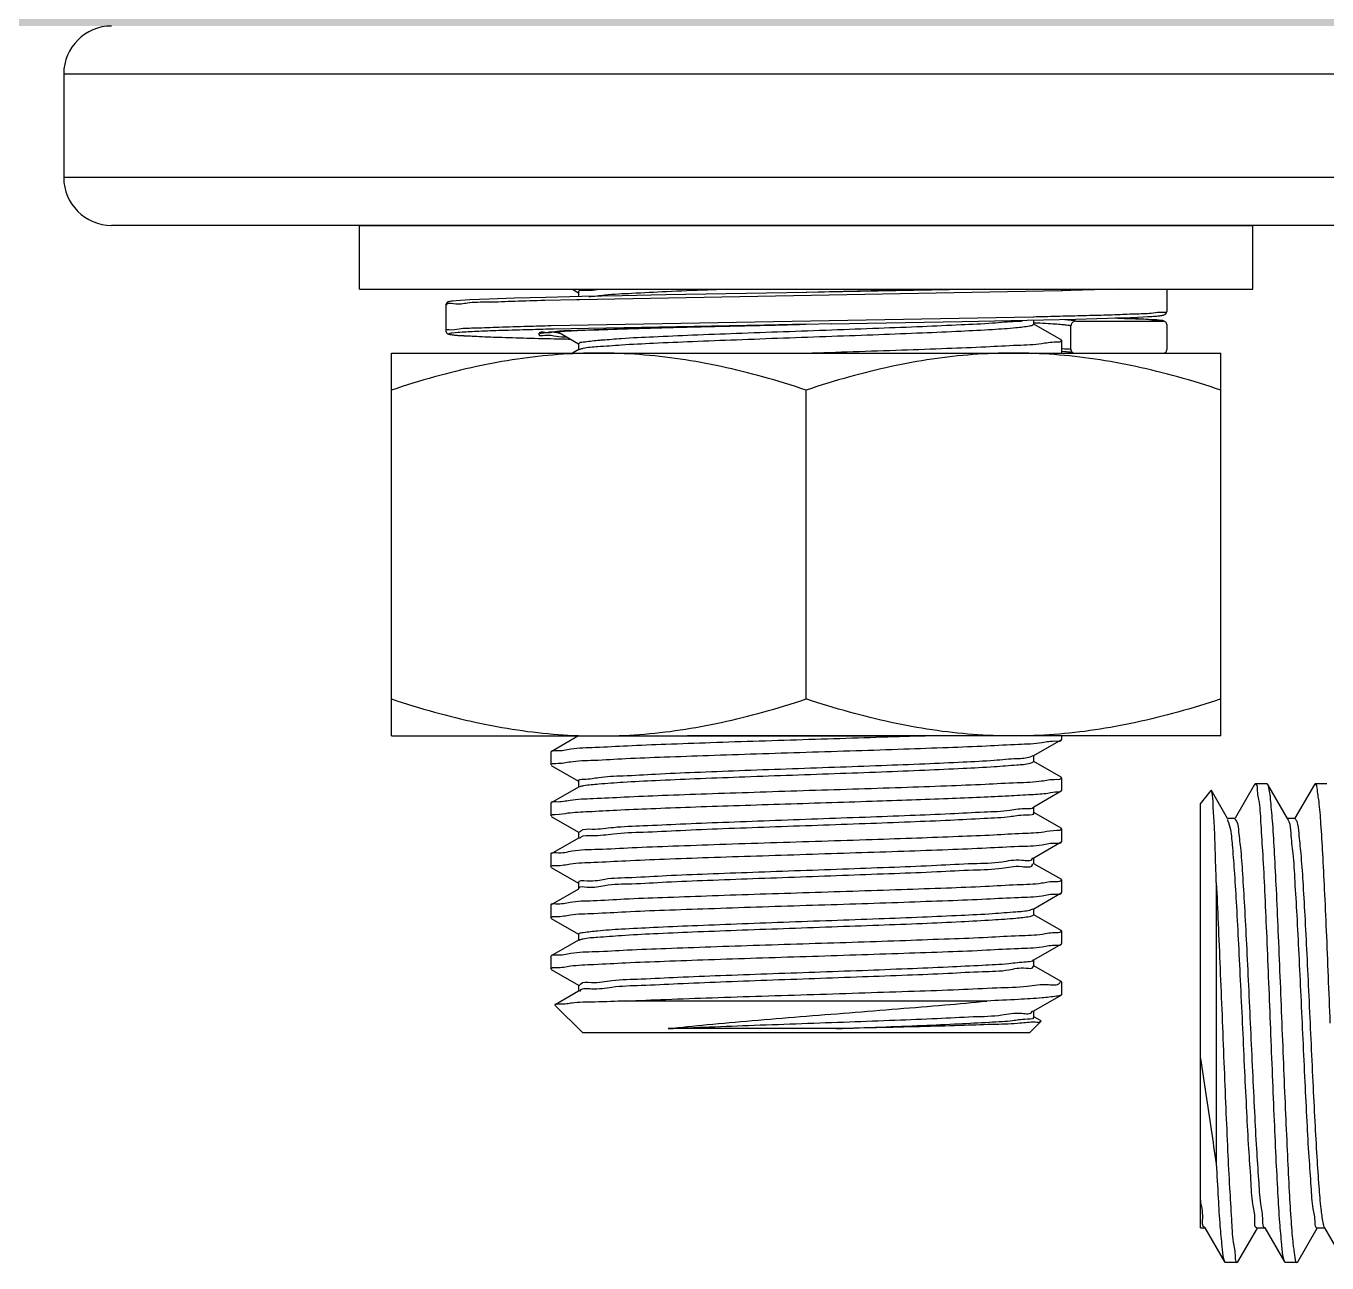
# Model space of a CAD drawing. Extents: x 69728788 to 150676229, y 20327566 to 43663798.
# Drawn here: x 75465686.3 to 75465838.5, y 20755989.5 to 20756134.3 of the extents above; entities that cross this region are included whole.
import ezdxf

# ---------------------------------------------------------------- set-up
doc = ezdxf.new("R2010")
doc.units = 0
doc.header["$LTSCALE"] = 1000
doc.header["$MEASUREMENT"] = 0
doc.layers.get('0').update_dxf_attribs({"linetype": 'CONTINUOUS'})
doc.layers.add('02___PRT_ALL_AXES', color=7, linetype='CONTINUOUS')
doc.layers.add('11122', color=7, linetype='CONTINUOUS')

msp = doc.modelspace()

# ---------------------------------------------------------------- hatches: boundary and pattern name
at = {"layer": '11122'}
h = msp.add_hatch(dxfattribs=at)
h.set_pattern_fill('AR-CONC', color=256, scale=50, style=0)
h.set_pattern_definition([(50, (74975082.3, 21395942.1), (358.63009, -31.37607), [37.5, -412.5]), (355, (74975082.3, 21395942.1), (-69.37567, 376.09607), [30, -330]), (100.4514, (74975112.18, 21395939.5), (289.25469, 344.71977), [31.8701, -350.57106]), (46.1842, (74975082.3, 21396042.1), (533.62052, -82.7595), [56.25, -618.75]), (96.6356, (74975126.76, 21396035.2), (467.33135, 487.05894), [47.80514, -525.8565]), (351.1842, (74975082.3, 21396042.1), (467.33097, 487.0593), [45, -495]), (21, (74975132.3, 21396017.1), (298.45353, -201.30945), [37.5, -412.5]), (326, (74975132.3, 21396017.1), (121.65767, 362.57502), [30, -330]), (71.4514, (74975157.16, 21396000.32), (420.11131, 161.26525), [31.8701, -350.57106]), (37.5, (74975082.29, 21395942.1), (6.079928, 166.446927), [0, -326, 0, -335, 0, -331.25]), (7.5, (74975082.29, 21395942.1), (131.53477, 197.205856), [0, -191, 0, -318.5, 0, -126.25]), (327.5, (74974970.79, 21395942.1), (266.911218, -11.277436), [0, -125, 0, -390, 0, -517.5]), (317.5, (74974920.8, 21395942.1), (291.593085, 50.05249), [0, -162.5, 0, -259, 0, -367.5])])
edge = h.paths.add_edge_path()
edge.add_line((75462987.85, 20756457.53), (75462603.57, 20756540.89))
edge.add_line((75462603.57, 20756540.89), (75462788.69, 20756612.52))
edge.add_line((75462788.69, 20756404.22), (75462987.85, 20756457.53))
edge.add_line((75462788.69, 20756404.22), (75462788.69, 20756134.28))
edge.add_line((75462788.69, 20756853.4), (75462788.69, 20756612.52))
edge.add_line((75462788.69, 20756853.4), (75473449.6, 20756853.4))
edge.add_line((75462788.69, 20756134.28), (75473449.6, 20756134.28))
edge.add_line((75466885.08, 20756430.23), (75466844.48, 20756430.23))
edge.add_line((75466790.75, 20756480.32), (75466890.92, 20756480.32))
edge.add_line((75466837.19, 20756430.23), (75466796.59, 20756430.23))
edge.add_line((75466837.19, 20756398.36), (75466844.48, 20756398.36))
edge.add_line((75466796.59, 20756353.5), (75466796.44, 20756353.5))
edge.add_line((75466844.48, 20756361.94), (75466837.19, 20756361.94))
edge.add_line((75466885.23, 20756353.5), (75466885.08, 20756353.5))
edge.add_line((75466790.75, 20756480.32), (75466799.1, 20756430.23))
edge.add_line((75466890.92, 20756480.32), (75466882.57, 20756430.23))
edge.add_line((75466885.23, 20756361.94), (75466885.23, 20756134.28))
edge.add_line((75466885.08, 20756430.23), (75466885.08, 20756361.94))
edge.add_line((75466844.48, 20756430.23), (75466844.48, 20756361.94))
edge.add_line((75466837.19, 20756430.23), (75466837.19, 20756361.94))
edge.add_line((75466796.59, 20756430.23), (75466796.59, 20756361.94))
edge.add_line((75466796.44, 20756361.94), (75466796.44, 20756134.28))
edge.add_line((75466307.43, 20756480.61), (75466299.08, 20756430.48))
edge.add_line((75466307.43, 20756480.61), (75466207.18, 20756480.61))
edge.add_line((75466260.95, 20756430.48), (75466301.59, 20756430.48))
edge.add_line((75466213.03, 20756430.48), (75466253.66, 20756430.48))
edge.add_line((75466260.95, 20756398.58), (75466253.66, 20756398.58))
edge.add_line((75466301.59, 20756362.13), (75466301.74, 20756362.13))
edge.add_line((75466253.66, 20756362.13), (75466260.95, 20756362.13))
edge.add_line((75466212.88, 20756362.13), (75466213.03, 20756362.13))
edge.add_line((75466207.18, 20756480.61), (75466215.54, 20756430.48))
edge.add_line((75466212.88, 20756362.13), (75466212.88, 20756134.28))
edge.add_line((75466213.03, 20756430.48), (75466213.03, 20756362.13))
edge.add_line((75466253.66, 20756430.48), (75466253.66, 20756362.13))
edge.add_line((75466260.95, 20756430.48), (75466260.95, 20756362.13))
edge.add_line((75466301.59, 20756430.48), (75466301.59, 20756362.13))
edge.add_line((75466301.74, 20756362.13), (75466301.74, 20756134.28))
edge.add_line((75465727.44, 20756480.61), (75465735.79, 20756430.48))
edge.add_line((75465727.44, 20756480.61), (75465827.69, 20756480.61))
edge.add_line((75465773.92, 20756430.48), (75465733.28, 20756430.48))
edge.add_line((75465821.84, 20756430.48), (75465781.21, 20756430.48))
edge.add_line((75465773.92, 20756398.58), (75465781.21, 20756398.58))
edge.add_line((75465733.28, 20756362.13), (75465733.13, 20756362.13))
edge.add_line((75465781.21, 20756362.13), (75465773.92, 20756362.13))
edge.add_line((75465821.99, 20756362.13), (75465821.84, 20756362.13))
edge.add_line((75465827.69, 20756480.61), (75465819.34, 20756430.48))
edge.add_line((75465821.99, 20756362.13), (75465821.99, 20756134.28))
edge.add_line((75465821.84, 20756430.48), (75465821.84, 20756362.13))
edge.add_line((75465781.21, 20756430.48), (75465781.21, 20756362.13))
edge.add_line((75465773.92, 20756430.48), (75465773.92, 20756362.13))
edge.add_line((75465733.28, 20756430.48), (75465733.28, 20756362.13))
edge.add_line((75465733.13, 20756362.13), (75465733.13, 20756134.28))
edge.add_line((75469406.12, 20756430.23), (75469446.73, 20756430.23))
edge.add_line((75469500.45, 20756480.32), (75469400.28, 20756480.32))
edge.add_line((75469454.01, 20756430.23), (75469494.61, 20756430.23))
edge.add_line((75469454.01, 20756398.36), (75469446.73, 20756398.36))
edge.add_line((75469494.61, 20756353.5), (75469494.76, 20756353.5))
edge.add_line((75469446.73, 20756361.94), (75469454.01, 20756361.94))
edge.add_line((75469405.97, 20756353.5), (75469406.12, 20756353.5))
edge.add_line((75469500.45, 20756480.32), (75469492.1, 20756430.23))
edge.add_line((75469400.28, 20756480.32), (75469408.63, 20756430.23))
edge.add_line((75469405.97, 20756361.94), (75469405.97, 20756134.28))
edge.add_line((75469406.12, 20756430.23), (75469406.12, 20756361.94))
edge.add_line((75469446.73, 20756430.23), (75469446.73, 20756361.94))
edge.add_line((75469454.01, 20756430.23), (75469454.01, 20756361.94))
edge.add_line((75469494.61, 20756430.23), (75469494.61, 20756361.94))
edge.add_line((75469494.76, 20756361.94), (75469494.76, 20756134.28))
edge.add_line((75470564.08, 20756480.61), (75470555.72, 20756430.48))
edge.add_line((75470564.08, 20756480.61), (75470463.82, 20756480.61))
edge.add_line((75470517.59, 20756430.48), (75470558.23, 20756430.48))
edge.add_line((75470469.67, 20756430.48), (75470510.3, 20756430.48))
edge.add_line((75470517.59, 20756398.58), (75470510.3, 20756398.58))
edge.add_line((75470558.23, 20756362.13), (75470558.38, 20756362.13))
edge.add_line((75470510.3, 20756362.13), (75470517.59, 20756362.13))
edge.add_line((75470469.52, 20756362.13), (75470469.67, 20756362.13))
edge.add_line((75470463.82, 20756480.61), (75470472.18, 20756430.48))
edge.add_line((75470469.52, 20756362.13), (75470469.52, 20756134.28))
edge.add_line((75470469.67, 20756430.48), (75470469.67, 20756362.13))
edge.add_line((75470510.3, 20756430.48), (75470510.3, 20756362.13))
edge.add_line((75470517.59, 20756430.48), (75470517.59, 20756362.13))
edge.add_line((75470558.23, 20756430.48), (75470558.23, 20756362.13))
edge.add_line((75470558.38, 20756362.13), (75470558.38, 20756134.28))
edge.add_line((75469984.08, 20756480.61), (75469992.43, 20756430.48))
edge.add_line((75469984.08, 20756480.61), (75470084.33, 20756480.61))
edge.add_line((75470030.56, 20756430.48), (75469989.93, 20756430.48))
edge.add_line((75470078.49, 20756430.48), (75470037.85, 20756430.48))
edge.add_line((75470030.56, 20756398.58), (75470037.85, 20756398.58))
edge.add_line((75469989.93, 20756362.13), (75469989.78, 20756362.13))
edge.add_line((75470037.85, 20756362.13), (75470030.56, 20756362.13))
edge.add_line((75470078.64, 20756362.13), (75470078.49, 20756362.13))
edge.add_line((75470084.33, 20756480.61), (75470075.98, 20756430.48))
edge.add_line((75470078.64, 20756362.13), (75470078.64, 20756134.28))
edge.add_line((75470078.49, 20756430.48), (75470078.49, 20756362.13))
edge.add_line((75470037.85, 20756430.48), (75470037.85, 20756362.13))
edge.add_line((75470030.56, 20756430.48), (75470030.56, 20756362.13))
edge.add_line((75469989.93, 20756430.48), (75469989.93, 20756362.13))
edge.add_line((75469989.78, 20756362.13), (75469989.78, 20756134.28))
edge.add_line((75473648.77, 20756447.19), (75473264.48, 20756530.55))
edge.add_line((75473264.48, 20756530.55), (75473449.6, 20756602.18))
edge.add_line((75473449.6, 20756393.88), (75473648.77, 20756447.19))
edge.add_line((75473449.6, 20756393.88), (75473449.6, 20756123.94))
edge.add_line((75473449.6, 20756843.06), (75473449.6, 20756602.18))
edge.add_line((75472830.81, 20756480.08), (75472930.91, 20756480.08))
edge.add_line((75472877.22, 20756430.03), (75472836.65, 20756430.03))
edge.add_line((75472925.08, 20756430.03), (75472884.5, 20756430.03))
edge.add_line((75472877.22, 20756398.18), (75472884.5, 20756398.18))
edge.add_line((75472830.81, 20756480.08), (75472839.15, 20756430.03))
edge.add_line((75472925.08, 20756430.03), (75472925.08, 20756361.78))
edge.add_line((75472884.5, 20756430.03), (75472884.5, 20756361.78))
edge.add_line((75472877.22, 20756430.03), (75472877.22, 20756361.78))
edge.add_line((75472836.65, 20756430.03), (75472836.65, 20756361.78))
edge.add_line((75472930.91, 20756480.08), (75472922.57, 20756430.03))
edge.add_line((75472836.65, 20756361.78), (75472836.5, 20756361.78))
edge.add_line((75472884.5, 20756361.78), (75472877.22, 20756361.78))
edge.add_line((75472925.22, 20756361.78), (75472925.08, 20756361.78))
edge.add_line((75472925.22, 20756361.78), (75472925.22, 20756134.28))
edge.add_line((75472836.5, 20756361.78), (75472836.5, 20756134.28))

# ---------------------------------------------------------------- linework, layer by layer
at = {"color": 0, "linetype": 'Continuous'}
for p, q in [((75465690.69, 20756128.68), (75465690.69, 20756116.55)), ((75465690.69, 20756128.68), (75466344.02, 20756128.68)), ((75466344.02, 20756116.55), (75465690.69, 20756116.55)), ((75466338.42, 20756110.95), (75465696.29, 20756110.95)), ((75465750.23, 20756103.48), (75465750.92, 20756103.08)), ((75465807.39, 20756103.29), (75465750.99, 20756102.25)), ((75465798.46, 20756103.48), (75465777.65, 20756103.11)), ((75465793.33, 20756103.48), (75465780.3, 20756103.17)), ((75465788.47, 20756103.36), (75465781.25, 20756103.19)), ((75465793.33, 20756103.48), (75465788.47, 20756103.36)), ((75465807.44, 20756103.29), (75465807.39, 20756103.29)), ((75465807.54, 20756103.3), (75465807.44, 20756103.29)), ((75465808.55, 20756103.32), (75465807.54, 20756103.3)), ((75465814.05, 20756103.48), (75465808.55, 20756103.32)), ((75465819.75, 20756103.48), (75465819.75, 20756100.87)), ((75465750.67, 20756102.24), (75465746.97, 20756102.16)), ((75465750.93, 20756102.25), (75465750.67, 20756102.24)), ((75465750.93, 20756103.11), (75465750.93, 20756102.61)), ((75465777.65, 20756103.11), (75465761.15, 20756102.82)), ((75465777.65, 20756103.11), (75465777.56, 20756103.11)), ((75465781.25, 20756103.19), (75465777.65, 20756103.11)), ((75465780.3, 20756103.17), (75465777.65, 20756103.11)), ((75465735.38, 20756101.61), (75465735.38, 20756098.63)), ((75465804.14, 20756100.23), (75465747.74, 20756099.19)), ((75465804.2, 20756100.23), (75465804.14, 20756100.23)), ((75465804.46, 20756100.24), (75465804.2, 20756100.23)), ((75465816.31, 20756100.22), (75465816.98, 20756100.25)), ((75465816.98, 20756100.25), (75465817.54, 20756100.28)), ((75465817.54, 20756100.28), (75465818.01, 20756100.31)), ((75465747.74, 20756099.19), (75465747.69, 20756099.19)), ((75465747.75, 20756098.81), (75465747.7, 20756098.81)), ((75465747.98, 20756098.81), (75465747.75, 20756098.81)), ((75465776.79, 20756099.36), (75465747.98, 20756098.81)), ((75465751.53, 20756098.68), (75465753.29, 20756098.74)), ((75465753.29, 20756098.74), (75465755.43, 20756098.81)), ((75465755.43, 20756098.81), (75465757.97, 20756098.89)), ((75465757.97, 20756098.89), (75465762.02, 20756099)), ((75465762.02, 20756099), (75465766.86, 20756099.13)), ((75465766.86, 20756099.13), (75465773.95, 20756099.29)), ((75465773.95, 20756099.29), (75465776.79, 20756099.36)), ((75465777.56, 20756099.37), (75465776.79, 20756099.36)), ((75465777.56, 20756099.37), (75465776.79, 20756099.36)), ((75465780.5, 20756099.42), (75465777.56, 20756099.37)), ((75465780.5, 20756099.42), (75465784.75, 20756099.5)), ((75465784.75, 20756099.5), (75465795.82, 20756099.7)), ((75465795.82, 20756099.7), (75465809.1, 20756099.98)), ((75465804.2, 20756099.37), (75465804.2, 20756099.87)), ((75465807.39, 20756097.56), (75465804.21, 20756099.4)), ((75465808.55, 20756096.39), (75465808.55, 20756099.19)), ((75465809.1, 20756099.98), (75465811.59, 20756100.05)), ((75465809.11, 20756099.75), (75465819.38, 20756099.75)), ((75465811.59, 20756100.05), (75465814.07, 20756100.13)), ((75465814.07, 20756100.13), (75465815.52, 20756100.18)), ((75465815.52, 20756100.18), (75465816.31, 20756100.22)), ((75465819.75, 20756099.37), (75465819.75, 20756099.38)), ((75465819.75, 20756099.37), (75465819.75, 20756096.39)), ((75465738.48, 20756097.99), (75465739.29, 20756097.96)), ((75465739.29, 20756097.96), (75465740.23, 20756097.92)), ((75465740.23, 20756097.92), (75465741.94, 20756097.86)), ((75465741.94, 20756097.86), (75465744.89, 20756097.77)), ((75465744.89, 20756097.77), (75465749.99, 20756097.65)), ((75465748.39, 20756098.52), (75465747.79, 20756098.42)), ((75465748.03, 20756098.5), (75465748.61, 20756098.53)), ((75465748.47, 20756098.53), (75465748.39, 20756098.52)), ((75465748.47, 20756098.53), (75465750.92, 20756097.11)), ((75465748.61, 20756098.53), (75465749.3, 20756098.57)), ((75465749.3, 20756098.57), (75465750.1, 20756098.61)), ((75465750.1, 20756098.61), (75465751.53, 20756098.68)), ((75465807.43, 20756097.51), (75465807.39, 20756097.56)), ((75465750.98, 20756096.45), (75465750.23, 20756096.01)), ((75465750.93, 20756097.13), (75465750.93, 20756096.45)), ((75465750.99, 20756096.43), (75465751.11, 20756096.48)), ((75465807.43, 20756096.23), (75465807.84, 20756096.2)), ((75465808.55, 20756096.39), (75465808.55, 20756096.38)), ((75465808.55, 20756096.38), (75465808.66, 20756096.12)), ((75465808.66, 20756096.12), (75465808.71, 20756096.08)), ((75465808.71, 20756096.08), (75465808.92, 20756096.01)), ((75465750.93, 20756051.21), (75465747.74, 20756049.37)), ((75465804.2, 20756048.92), (75465807.39, 20756050.76)), ((75465807.39, 20756050.76), (75465807.43, 20756050.81)), ((75465747.7, 20756049.32), (75465747.74, 20756049.37)), ((75465803.79, 20756048.78), (75465804.12, 20756048.93)), ((75465804.15, 20756048.89), (75465804.2, 20756048.92)), ((75465804.2, 20756048.2), (75465804.2, 20756048.89)), ((75465747.74, 20756047.77), (75465750.92, 20756045.94)), ((75465807.39, 20756046.38), (75465804.21, 20756048.22)), ((75465750.93, 20756045.96), (75465750.93, 20756045.27)), ((75465807.43, 20756046.33), (75465807.39, 20756046.38)), ((75465830.03, 20756045.55), (75465827.74, 20756041.59)), ((75465830.03, 20756045.55), (75465830.1, 20756045.61)), ((75465831.58, 20756045.55), (75465831.5, 20756045.61)), ((75465833.88, 20756041.57), (75465831.58, 20756045.55)), ((75465837.03, 20756045.55), (75465834.74, 20756041.59)), ((75465837.03, 20756045.55), (75465837.1, 20756045.61)), ((75465750.93, 20756045.24), (75465747.74, 20756043.4)), ((75465750.98, 20756045.27), (75465750.93, 20756045.24)), ((75465750.98, 20756045.27), (75465751.1, 20756045.31)), ((75465804.2, 20756042.94), (75465807.39, 20756044.79)), ((75465807.39, 20756044.79), (75465807.43, 20756044.84)), ((75465823.69, 20756043.28), (75465824.94, 20756044.85)), ((75465824.99, 20756044.84), (75465824.94, 20756044.85)), ((75465826.88, 20756041.57), (75465824.99, 20756044.84)), ((75465747.7, 20756043.34), (75465747.74, 20756043.4)), ((75465804.15, 20756042.91), (75465804.2, 20756042.94)), ((75465804.2, 20756042.22), (75465804.2, 20756042.91)), ((75465823.69, 20755993.65), (75465823.69, 20756043.28)), ((75465747.74, 20756041.8), (75465750.92, 20756039.96)), ((75465807.39, 20756040.41), (75465804.21, 20756042.25)), ((75465826.82, 20756041.42), (75465826.87, 20756041.35)), ((75465826.93, 20756041.49), (75465826.88, 20756041.57)), ((75465827.77, 20756041.57), (75465826.93, 20756041.57)), ((75465833.93, 20756041.49), (75465833.88, 20756041.57)), ((75465834.77, 20756041.57), (75465833.93, 20756041.57)), ((75465750.93, 20756039.98), (75465750.93, 20756039.3)), ((75465807.43, 20756040.36), (75465807.39, 20756040.41)), ((75465750.93, 20756039.27), (75465747.74, 20756037.42)), ((75465750.98, 20756039.3), (75465750.93, 20756039.27)), ((75465804.2, 20756036.97), (75465807.39, 20756038.81)), ((75465807.39, 20756038.81), (75465807.43, 20756038.86)), ((75465747.7, 20756037.37), (75465747.74, 20756037.42)), ((75465804.03, 20756036.89), (75465804.05, 20756036.96)), ((75465804.15, 20756036.94), (75465804.2, 20756036.97)), ((75465804.2, 20756036.25), (75465804.2, 20756036.94)), ((75465747.74, 20756035.83), (75465750.92, 20756033.99)), ((75465807.39, 20756034.44), (75465804.21, 20756036.27)), ((75465750.93, 20756033.29), (75465747.74, 20756031.45)), ((75465750.93, 20756034.01), (75465750.93, 20756033.32)), ((75465750.98, 20756033.32), (75465750.93, 20756033.29)), ((75465750.98, 20756033.32), (75465750.98, 20756033.39)), ((75465807.43, 20756034.38), (75465807.39, 20756034.44)), ((75465825.55, 20756034.06), (75465825.55, 20756001.15)), ((75465804.2, 20756031), (75465807.39, 20756032.84)), ((75465807.39, 20756032.84), (75465807.43, 20756032.89)), ((75465747.7, 20756031.4), (75465747.74, 20756031.45)), ((75465804.01, 20756030.94), (75465804.13, 20756030.99)), ((75465804.15, 20756030.97), (75465804.2, 20756031)), ((75465804.2, 20756030.28), (75465804.2, 20756030.97)), ((75465807.39, 20756028.46), (75465804.21, 20756030.3)), ((75465747.74, 20756029.85), (75465750.92, 20756028.02)), ((75465750.93, 20756027.32), (75465747.74, 20756025.48)), ((75465750.93, 20756028.04), (75465750.93, 20756027.35)), ((75465750.98, 20756027.35), (75465750.93, 20756027.32)), ((75465750.99, 20756027.33), (75465751.11, 20756027.38)), ((75465807.43, 20756028.41), (75465807.39, 20756028.46)), ((75465804.2, 20756025.02), (75465807.39, 20756026.87)), ((75465807.39, 20756026.87), (75465807.43, 20756026.92)), ((75465747.7, 20756025.42), (75465747.74, 20756025.48)), ((75465804.07, 20756024.9), (75465804.17, 20756025)), ((75465804.15, 20756024.99), (75465804.2, 20756025.02)), ((75465804.2, 20756024.3), (75465804.2, 20756024.99)), ((75465807.39, 20756022.49), (75465804.21, 20756024.33)), ((75465747.74, 20756023.88), (75465750.92, 20756022.04)), ((75465750.93, 20756021.35), (75465748.18, 20756019.76)), ((75465750.93, 20756022.06), (75465750.93, 20756021.38)), ((75465750.98, 20756021.38), (75465750.93, 20756021.35)), ((75465751.07, 20756021.33), (75465751.14, 20756021.44)), ((75465807.43, 20756022.44), (75465807.39, 20756022.49)), ((75465748.18, 20756019.76), (75465748.17, 20756019.72)), ((75465751.43, 20756016.46), (75465748.17, 20756019.72)), ((75465798.69, 20756020.2), (75465756.46, 20756020.2)), ((75465804.2, 20756019.05), (75465807.39, 20756020.89)), ((75465807.43, 20756020.94), (75465807.39, 20756020.89)), ((75465804.15, 20756019.02), (75465804.2, 20756019.05)), ((75465804.2, 20756018.33), (75465804.2, 20756019.02)), ((75465805.05, 20756017.87), (75465804.21, 20756018.35)), ((75465781.12, 20756016.97), (75465761.41, 20756016.97)), ((75465803.7, 20756016.46), (75465805.06, 20756017.83)), ((75465803.7, 20756016.46), (75465751.43, 20756016.46)), ((75465824.18, 20755993.73), (75465824.22, 20755993.66)), ((75465831.18, 20755993.73), (75465831.22, 20755993.66)), ((75465838.18, 20755993.73), (75465838.22, 20755993.66)), ((75465823.69, 20755993.66), (75465824.18, 20755993.66)), ((75465824.22, 20755993.66), (75465826.53, 20755989.68)), ((75465828.08, 20755989.68), (75465830.37, 20755993.64)), ((75465830.34, 20755993.66), (75465831.18, 20755993.66)), ((75465831.22, 20755993.66), (75465833.53, 20755989.68)), ((75465835.08, 20755989.68), (75465837.37, 20755993.64)), ((75465837.34, 20755993.66), (75465838.18, 20755993.66)), ((75465838.22, 20755993.66), (75465840.53, 20755989.68)), ((75465826.53, 20755989.68), (75465826.6, 20755989.61)), ((75465828, 20755989.61), (75465828.08, 20755989.68)), ((75465833.53, 20755989.68), (75465833.6, 20755989.61)), ((75465835.08, 20755989.68), (75465835, 20755989.61))]:
    msp.add_line(p, q, dxfattribs=at)
for points in [[(75465751.32, 20756102.62), (75465747.1, 20756102.52), (75465743.45, 20756102.43), (75465740.45, 20756102.33), (75465738.19, 20756102.23), (75465737.12, 20756102.17), (75465736.59, 20756102.13), (75465736.27, 20756102.1), (75465736.06, 20756102.08), (75465735.92, 20756102.06), (75465735.81, 20756102.04), (75465735.73, 20756102.02), (75465735.65, 20756101.99), (75465735.57, 20756101.95), (75465735.46, 20756101.85), (75465735.38, 20756101.64), (75465735.38, 20756101.61)], [(75465761.15, 20756102.82), (75465756.04, 20756102.72), (75465751.32, 20756102.62)], [(75465818.01, 20756100.31), (75465818.21, 20756100.32), (75465818.39, 20756100.34), (75465818.56, 20756100.35), (75465818.71, 20756100.36), (75465818.84, 20756100.38), (75465818.96, 20756100.39), (75465819.07, 20756100.4), (75465819.16, 20756100.42), (75465819.24, 20756100.43), (75465819.32, 20756100.44), (75465819.38, 20756100.46), (75465819.45, 20756100.48), (75465819.52, 20756100.51), (75465819.61, 20756100.57), (75465819.72, 20756100.72), (75465819.75, 20756100.86)], [(75465819.13, 20756099.83), (75465818.57, 20756099.89), (75465817.6, 20756099.96), (75465815.86, 20756100.04), (75465813.75, 20756100.12)], [(75465735.38, 20756098.63), (75465735.38, 20756098.57), (75465735.48, 20756098.37), (75465735.58, 20756098.28), (75465735.66, 20756098.25), (75465735.72, 20756098.23), (75465735.79, 20756098.21), (75465735.86, 20756098.19), (75465735.94, 20756098.18), (75465736.04, 20756098.17), (75465736.15, 20756098.15), (75465736.28, 20756098.14), (75465736.42, 20756098.12), (75465736.59, 20756098.11), (75465736.78, 20756098.09), (75465737, 20756098.08), (75465737.24, 20756098.06), (75465737.5, 20756098.05), (75465737.8, 20756098.03), (75465738.48, 20756097.99)], [(75465746.4, 20756098.32), (75465746.4, 20756098.32), (75465746.43, 20756098.33), (75465746.48, 20756098.34), (75465746.55, 20756098.35), (75465746.63, 20756098.37), (75465746.74, 20756098.38), (75465746.86, 20756098.4), (75465747, 20756098.41), (75465747.17, 20756098.43), (75465747.35, 20756098.45), (75465747.55, 20756098.46), (75465747.78, 20756098.48), (75465748.03, 20756098.5)], [(75465807.84, 20756096.2), (75465808.01, 20756096.18), (75465808.17, 20756096.17), (75465808.3, 20756096.15), (75465808.42, 20756096.14), (75465808.52, 20756096.12), (75465808.61, 20756096.11), (75465808.67, 20756096.1)]]:
    msp.add_lwpolyline(points, dxfattribs=at)
for centre, start, end in [((75465696.29, 20756128.68), 90, 180), ((75465696.29, 20756116.55), 180, 270)]:
    msp.add_arc(centre, 5.6, start, end, dxfattribs=at)
for points, start_tangent, end_tangent in [([(75465750.99, 20756103.15), (75465750.98, 20756103.17), (75465751.93, 20756103.37), (75465753.1, 20756103.45)], (-0.580061, 0.814573), (0.993596, 0.112994)), ([(75465752.12, 20756102.63), (75465754.02, 20756102.82), (75465757.16, 20756103.02), (75465761.22, 20756103.23), (75465766.01, 20756103.43), (75465767.41, 20756103.48)], (0.998972, 0.045339), (0.999262, 0.038405)), ([(75465746.97, 20756102.16), (75465743.46, 20756102.06), (75465740.34, 20756101.96), (75465737.93, 20756101.86), (75465736.31, 20756101.76), (75465735.48, 20756101.66), (75465735.48, 20756101.61)], (-0.999753, -0.022244), (-0.014583, -0.999894)), ([(75465750.96, 20756102.25), (75465750.93, 20756102.25)], (-0.999751, -0.02232), (-0.99975, -0.022351)), ([(75465750.99, 20756102.25), (75465750.96, 20756102.25)], (-0.999751, -0.022298), (-0.999751, -0.02232)), ([(75465819.75, 20756100.87), (75465819.35, 20756100.77), (75465818.16, 20756100.67), (75465816.29, 20756100.58), (75465814.01, 20756100.49), (75465811.41, 20756100.41), (75465808.66, 20756100.34), (75465805.83, 20756100.27), (75465804.46, 20756100.24)], (-0.000812, -1), (-0.999759, -0.021948)), ([(75465747.69, 20756099.19), (75465744.98, 20756099.12), (75465741.59, 20756099.02), (75465738.91, 20756098.92), (75465736.95, 20756098.82), (75465735.77, 20756098.72), (75465735.38, 20756098.63)], (-0.999719, -0.023686), (-0.185176, -0.982705)), ([(75465747.7, 20756098.81), (75465745.27, 20756098.74), (75465741.91, 20756098.65), (75465739.25, 20756098.55), (75465737.31, 20756098.45), (75465736.14, 20756098.35), (75465735.75, 20756098.25), (75465736.15, 20756098.15), (75465737.34, 20756098.06), (75465739.29, 20756097.96), (75465741.97, 20756097.86), (75465745.31, 20756097.76), (75465749.03, 20756097.67), (75465749.99, 20756097.65)], (-0.999709, -0.024139), (0.999744, -0.022638)), ([(75465776.79, 20756099.36), (75465776.35, 20756099.35), (75465773.15, 20756099.27), (75465769.88, 20756099.2), (75465766.54, 20756099.12), (75465763.11, 20756099.03), (75465759.67, 20756098.94), (75465756.23, 20756098.84), (75465753.07, 20756098.73), (75465750.42, 20756098.63), (75465748.47, 20756098.53)], (-0.999741, -0.022737), (-0.990934, -0.134352)), ([(75465751.11, 20756096.48), (75465751.46, 20756096.58), (75465753.15, 20756096.78), (75465755.94, 20756096.98), (75465759.69, 20756097.18), (75465764.25, 20756097.38), (75465769.4, 20756097.58), (75465774.91, 20756097.79), (75465780.55, 20756097.99), (75465786.05, 20756098.19), (75465791.17, 20756098.39), (75465795.68, 20756098.59), (75465799.38, 20756098.79), (75465802.11, 20756098.99), (75465803.73, 20756099.2), (75465804.18, 20756099.39)], (0.943848, 0.33038), (0.613481, 0.789709)), ([(75465753.73, 20756097.56), (75465755.94, 20756097.73), (75465759.69, 20756097.93), (75465764.25, 20756098.13), (75465769.4, 20756098.33), (75465774.91, 20756098.53), (75465780.55, 20756098.73), (75465786.05, 20756098.94), (75465791.17, 20756099.14), (75465795.68, 20756099.34), (75465799.38, 20756099.54), (75465802.11, 20756099.74), (75465802.89, 20756099.78)], (0.997868, 0.065264), (0.995147, 0.098398)), ([(75465804.17, 20756099.57), (75465804.2, 20756099.57)], (0.998993, -0.044859), (0.998988, -0.044985)), ([(75465804.2, 20756099.57), (75465804.21, 20756099.57)], (0.998988, -0.044986), (0.998986, -0.04503)), ([(75465804.21, 20756099.57), (75465805.58, 20756099.5), (75465806.7, 20756099.43), (75465807.49, 20756099.37), (75465808.02, 20756099.32), (75465808.34, 20756099.27), (75465808.5, 20756099.23), (75465808.55, 20756099.19)], (0.998986, -0.045029), (0.000052, -1)), ([(75465807.81, 20756099.95), (75465808.03, 20756099.93), (75465808.57, 20756099.88), (75465808.89, 20756099.83), (75465809.06, 20756099.79), (75465809.11, 20756099.75)], (0.996851, -0.079298), (0.000108, -1)), ([(75465809.11, 20756099.75), (75465808.94, 20756099.72), (75465808.78, 20756099.64), (75465808.66, 20756099.52), (75465808.58, 20756099.36), (75465808.55, 20756099.19)], (-1, 0.000001), (0, -1)), ([(75465813.76, 20756100.12), (75465815.84, 20756100.04), (75465817.75, 20756099.95), (75465818.97, 20756099.85), (75465819.38, 20756099.75)], (0.999134, -0.041598), (0.00163, -0.999999)), ([(75465819.75, 20756099.38), (75465819.72, 20756099.52), (75465819.64, 20756099.64), (75465819.52, 20756099.72), (75465819.38, 20756099.75)], (-0.022015, 0.999758), (-1, 0.000012)), ([(75465747.79, 20756098.42), (75465747, 20756098.41), (75465746.3, 20756098.31), (75465746.29, 20756098.2), (75465746.98, 20756098.1), (75465748.35, 20756097.99), (75465749.51, 20756097.9)], (-0.991548, -0.129742), (0.99958, -0.028996)), ([(75465747.49, 20756098.48), (75465748.69, 20756098.36), (75465748.76, 20756098.35)], (0.997933, 0.064259), (0.990272, -0.139145)), ([(75465750.94, 20756097.13), (75465751.46, 20756097.32), (75465753.15, 20756097.52), (75465753.73, 20756097.56)], (0.48086, 0.876797), (0.997868, 0.065264)), ([(75465777.56, 20756096.01), (75465783.05, 20756096.19), (75465788.76, 20756096.38), (75465794.04, 20756096.57), (75465798.59, 20756096.76), (75465802.3, 20756096.94), (75465805.12, 20756097.13), (75465806.86, 20756097.32), (75465807.43, 20756097.5)], (0.999492, 0.031868), (0.050502, 0.998724)), ([(75465807.43, 20756097.5), (75465807.43, 20756097.51)], (0.050503, 0.998724), (0, 1)), ([(75465807.43, 20756096.56), (75465808.21, 20756096.49), (75465808.55, 20756096.39)], (0.986244, -0.165296), (0.000736, -1)), ([(75465819.38, 20756096.01), (75465819.52, 20756096.04), (75465819.64, 20756096.12), (75465819.72, 20756096.24), (75465819.75, 20756096.39)], (1, 0.000009), (0, 1)), ([(75465747.7, 20756047.83), (75465748.27, 20756048.01), (75465749.97, 20756048.2), (75465752.73, 20756048.38), (75465756.45, 20756048.57), (75465760.97, 20756048.76), (75465766.13, 20756048.94), (75465771.74, 20756049.13), (75465777.56, 20756049.32), (75465783.39, 20756049.5), (75465788.99, 20756049.69), (75465794.16, 20756049.88), (75465798.68, 20756050.06), (75465802.4, 20756050.25), (75465805.16, 20756050.44), (75465806.86, 20756050.62), (75465807.42, 20756050.74)], (0.050562, 0.998721), (0.439744, 0.898123)), ([(75465750.93, 20756045.96), (75465751.53, 20756046.16), (75465753.29, 20756046.36), (75465756.14, 20756046.56), (75465759.94, 20756046.76), (75465764.54, 20756046.97), (75465769.71, 20756047.17), (75465775.24, 20756047.37), (75465780.88, 20756047.57), (75465786.36, 20756047.77), (75465791.45, 20756047.97), (75465795.92, 20756048.17), (75465799.57, 20756048.38), (75465802.23, 20756048.58), (75465803.79, 20756048.78)], (-0.000602, 1), (0.941401, 0.337289)), ([(75465747.7, 20756047.82), (75465747.7, 20756047.83)], (0, 1), (0.050563, 0.998721)), ([(75465751.1, 20756045.31), (75465751.53, 20756045.41), (75465753.29, 20756045.61), (75465756.14, 20756045.82), (75465759.94, 20756046.02), (75465764.54, 20756046.22), (75465769.71, 20756046.42), (75465775.24, 20756046.62), (75465780.88, 20756046.82), (75465786.36, 20756047.02), (75465791.45, 20756047.23), (75465795.92, 20756047.43), (75465799.57, 20756047.63), (75465802.23, 20756047.83), (75465803.79, 20756048.03), (75465804.17, 20756048.22)], (0.952949, 0.303131), (0.642644, 0.766165)), ([(75465747.71, 20756043.41), (75465748.26, 20756043.53), (75465749.93, 20756043.71), (75465752.64, 20756043.9), (75465756.28, 20756044.08), (75465760.75, 20756044.27), (75465765.91, 20756044.46), (75465771.46, 20756044.64), (75465777.2, 20756044.83), (75465783.01, 20756045.01), (75465788.72, 20756045.2), (75465793.99, 20756045.39), (75465798.51, 20756045.58), (75465802.26, 20756045.76), (75465805.1, 20756045.95), (75465806.85, 20756046.14), (75465807.43, 20756046.32)], (0.44984, 0.893109), (0.050197, 0.998739)), ([(75465807.43, 20756046.32), (75465807.43, 20756046.33)], (0.050198, 0.998739), (0, 1)), ([(75465830.1, 20756045.61), (75465830.11, 20756045.61), (75465830.33, 20756045.03), (75465830.55, 20756043.42), (75465830.76, 20756040.81), (75465830.98, 20756037.33), (75465831.2, 20756033.09), (75465831.42, 20756028.24), (75465831.64, 20756023.02), (75465831.85, 20756017.61)], (0.933337, 0.359002), (0.039757, -0.999209)), ([(75465833.25, 20756017.61), (75465833.03, 20756023.07), (75465832.81, 20756028.4), (75465832.59, 20756033.29), (75465832.37, 20756037.47), (75465832.16, 20756040.94), (75465831.93, 20756043.55), (75465831.71, 20756045.13), (75465831.56, 20756045.54)], (-0.039757, 0.999209), (-0.489832, 0.871817)), ([(75465837.1, 20756045.61), (75465837.31, 20756045.13), (75465837.53, 20756043.55), (75465837.76, 20756040.94), (75465837.97, 20756037.47), (75465838.19, 20756033.29), (75465838.41, 20756028.4), (75465838.63, 20756023.07), (75465838.85, 20756017.61)], (0.933344, -0.358982), (0.039757, -0.999209)), ([(75465785.29, 20756043.59), (75465789.89, 20756043.75), (75465794.16, 20756043.9), (75465797.98, 20756044.06), (75465801.26, 20756044.22), (75465803.9, 20756044.37), (75465805.85, 20756044.53), (75465807.03, 20756044.68), (75465807.41, 20756044.77)], (0.999457, 0.032936), (0.630908, 0.775858)), ([(75465825.55, 20756034.06), (75465825.43, 20756037.94), (75465825.31, 20756041.05), (75465825.18, 20756043.28), (75465825.06, 20756044.55), (75465824.95, 20756044.82)], (-0.029159, 0.999575), (-0.544269, 0.838911)), ([(75465747.7, 20756041.86), (75465748.2, 20756042.03), (75465749.68, 20756042.2), (75465752.1, 20756042.37), (75465755.37, 20756042.55), (75465759.38, 20756042.72), (75465764.01, 20756042.9), (75465769.08, 20756043.07), (75465774.44, 20756043.24), (75465779.91, 20756043.42), (75465785.29, 20756043.59)], (0.05872, 0.998275), (0.999457, 0.032936)), ([(75465784.46, 20756041.73), (75465789.72, 20756041.93), (75465794.43, 20756042.13), (75465798.39, 20756042.33), (75465801.41, 20756042.53), (75465803.37, 20756042.73), (75465804.18, 20756042.89)], (0.999318, 0.036929), (0.631336, 0.77551)), ([(75465747.7, 20756041.85), (75465747.7, 20756041.86)], (0, 1), (0.05872, 0.998275)), ([(75465751.02, 20756039.94), (75465751.18, 20756040.11), (75465752.54, 20756040.32), (75465755.01, 20756040.52), (75465758.5, 20756040.72), (75465762.84, 20756040.92), (75465767.83, 20756041.12), (75465773.27, 20756041.32), (75465778.89, 20756041.53), (75465784.46, 20756041.73)], (0.491794, 0.870711), (0.999318, 0.036929)), ([(75465751.05, 20756039.24), (75465751.18, 20756039.37), (75465752.54, 20756039.57), (75465755.01, 20756039.77), (75465758.5, 20756039.97), (75465762.84, 20756040.17), (75465767.83, 20756040.38), (75465773.27, 20756040.58), (75465778.89, 20756040.78), (75465784.46, 20756040.98)], (0.623148, 0.782104), (0.999318, 0.036929)), ([(75465784.46, 20756040.98), (75465789.72, 20756041.18), (75465794.43, 20756041.38), (75465798.39, 20756041.58), (75465801.41, 20756041.79), (75465803.37, 20756041.99), (75465804.18, 20756042.19), (75465804.17, 20756042.2)], (0.999318, 0.036929), (-0.642637, 0.766171)), ([(75465826.87, 20756041.35), (75465827.2, 20756040.28), (75465827.44, 20756038.15), (75465827.67, 20756035.1), (75465827.91, 20756031.28), (75465828.14, 20756026.86), (75465828.38, 20756022.02), (75465828.62, 20756016.98), (75465828.85, 20756011.97), (75465829.09, 20756007.22), (75465829.32, 20756002.92), (75465829.56, 20755999.28), (75465829.79, 20755996.46), (75465830.03, 20755994.57), (75465830.26, 20755993.71), (75465830.3, 20755993.72)], (0.475687, -0.879614), (0.880301, 0.474416)), ([(75465827.71, 20756041.47), (75465828.14, 20756040.28), (75465828.37, 20756038.15), (75465828.61, 20756035.1), (75465828.84, 20756031.28), (75465829.08, 20756026.86), (75465829.31, 20756022.02), (75465829.55, 20756016.98), (75465829.78, 20756011.97), (75465830.02, 20756007.22), (75465830.25, 20756002.92), (75465830.49, 20755999.28), (75465830.73, 20755996.46), (75465830.96, 20755994.57), (75465831.04, 20755993.83)], (0.872469, -0.48867), (0.327816, -0.944742)), ([(75465833.89, 20756041.47), (75465834.03, 20756041.22)], (0.596616, -0.802527), (0.427002, -0.904251)), ([(75465834.03, 20756041.22), (75465834.26, 20756039.84), (75465834.5, 20756037.47), (75465834.73, 20756034.22), (75465834.97, 20756030.23), (75465835.2, 20756025.68), (75465835.44, 20756020.77), (75465835.67, 20756015.72), (75465835.91, 20756010.75), (75465836.14, 20756006.09), (75465836.38, 20756001.95), (75465836.62, 20755998.49), (75465836.85, 20755995.89), (75465837.09, 20755994.26), (75465837.32, 20755993.66), (75465837.33, 20755993.66)], (0.427002, -0.904251), (0.915311, 0.402748)), ([(75465834.75, 20756041.54), (75465834.96, 20756041.22), (75465835.2, 20756039.84), (75465835.43, 20756037.47), (75465835.67, 20756034.22), (75465835.9, 20756030.23), (75465836.14, 20756025.68), (75465836.37, 20756020.77), (75465836.61, 20756015.72), (75465836.84, 20756010.75), (75465837.08, 20756006.09), (75465837.31, 20756001.95), (75465837.55, 20755998.49), (75465837.78, 20755995.89), (75465838.02, 20755994.26), (75465838.11, 20755993.89)], (0.826116, -0.563501), (0.291356, -0.956615)), ([(75465785.29, 20756039.11), (75465790.53, 20756039.29), (75465795.35, 20756039.47), (75465799.5, 20756039.65), (75465802.88, 20756039.83), (75465805.38, 20756040), (75465806.91, 20756040.18), (75465807.43, 20756040.35)], (0.999457, 0.032936), (0.056644, 0.998394)), ([(75465807.43, 20756040.35), (75465807.43, 20756040.36)], (0.056644, 0.998394), (0, 1)), ([(75465747.7, 20756035.89), (75465748.27, 20756036.06), (75465749.97, 20756036.25), (75465752.73, 20756036.44), (75465756.45, 20756036.62), (75465760.97, 20756036.81), (75465766.13, 20756037), (75465771.74, 20756037.18), (75465777.56, 20756037.37), (75465783.39, 20756037.56), (75465788.99, 20756037.74), (75465794.16, 20756037.93), (75465798.68, 20756038.12), (75465802.4, 20756038.3), (75465805.16, 20756038.49), (75465806.86, 20756038.68), (75465807.42, 20756038.8)], (0.050562, 0.998721), (0.439744, 0.898123)), ([(75465747.71, 20756037.44), (75465748.32, 20756037.56), (75465750.19, 20756037.76), (75465753.22, 20756037.96), (75465757.19, 20756038.15), (75465761.96, 20756038.34), (75465767.46, 20756038.54), (75465773.39, 20756038.73), (75465779.39, 20756038.92), (75465785.29, 20756039.11)], (0.402552, 0.915397), (0.999457, 0.032936)), ([(75465750.99, 20756034.05), (75465750.98, 20756034.07), (75465751.93, 20756034.27), (75465754.02, 20756034.47), (75465757.16, 20756034.67), (75465761.22, 20756034.88), (75465766.01, 20756035.08), (75465771.31, 20756035.28), (75465776.9, 20756035.48), (75465782.52, 20756035.68), (75465787.91, 20756035.88), (75465792.84, 20756036.09), (75465797.09, 20756036.29), (75465800.46, 20756036.49), (75465802.81, 20756036.69), (75465804.03, 20756036.89)], (-0.580286, 0.814413), (0.375024, 0.927015)), ([(75465747.7, 20756035.88), (75465747.7, 20756035.89)], (0, 1), (0.050563, 0.998721)), ([(75465750.98, 20756033.39), (75465751.93, 20756033.53), (75465754.02, 20756033.73), (75465757.16, 20756033.93), (75465761.22, 20756034.13), (75465766.01, 20756034.33), (75465771.31, 20756034.53), (75465776.9, 20756034.73), (75465782.52, 20756034.94), (75465787.91, 20756035.14), (75465792.84, 20756035.34), (75465797.09, 20756035.54), (75465800.46, 20756035.74), (75465802.81, 20756035.94), (75465804.03, 20756036.14), (75465804.06, 20756036.27)], (0.394986, 0.918687), (0.127461, 0.991844)), ([(75465747.71, 20756031.47), (75465748.26, 20756031.58), (75465749.93, 20756031.77), (75465752.63, 20756031.95), (75465756.28, 20756032.14), (75465760.75, 20756032.32), (75465765.9, 20756032.51), (75465771.46, 20756032.7), (75465777.19, 20756032.88), (75465783.01, 20756033.07), (75465788.72, 20756033.26), (75465793.99, 20756033.44), (75465798.52, 20756033.63), (75465802.26, 20756033.82), (75465805.11, 20756034.01), (75465806.85, 20756034.2), (75465807.43, 20756034.37)], (0.449883, 0.893087), (0.050246, 0.998737)), ([(75465807.43, 20756034.37), (75465807.43, 20756034.38)], (0.050245, 0.998737), (0, 1)), ([(75465825.55, 20756034.06), (75465825.77, 20756029.28), (75465825.99, 20756024.03), (75465826.22, 20756018.54), (75465826.44, 20756013.01), (75465826.66, 20756007.65), (75465826.88, 20756002.69), (75465827.1, 20755998.31), (75465827.32, 20755994.69), (75465827.54, 20755991.97), (75465827.76, 20755990.26), (75465827.98, 20755989.62), (75465828, 20755989.62)], (0.049111, -0.998793), (0.866249, 0.499612)), ([(75465747.7, 20756029.91), (75465748.27, 20756030.09), (75465749.97, 20756030.28), (75465752.73, 20756030.46), (75465756.45, 20756030.65), (75465760.97, 20756030.84), (75465766.13, 20756031.02), (75465771.74, 20756031.21), (75465777.56, 20756031.4), (75465783.39, 20756031.58), (75465788.99, 20756031.77), (75465794.16, 20756031.96), (75465798.68, 20756032.14), (75465802.4, 20756032.33), (75465805.16, 20756032.52), (75465806.86, 20756032.7), (75465807.42, 20756032.82)], (0.050562, 0.998721), (0.439744, 0.898123)), ([(75465750.94, 20756028.03), (75465751.46, 20756028.23), (75465753.15, 20756028.43), (75465755.94, 20756028.63), (75465759.69, 20756028.83), (75465764.25, 20756029.03), (75465769.4, 20756029.23), (75465774.91, 20756029.44), (75465780.55, 20756029.64), (75465786.05, 20756029.84), (75465791.17, 20756030.04), (75465795.68, 20756030.24), (75465799.38, 20756030.44), (75465802.11, 20756030.65), (75465803.73, 20756030.85), (75465804.01, 20756030.94)], (0.481675, 0.87635), (0.930204, 0.367043)), ([(75465751.11, 20756027.38), (75465751.46, 20756027.48), (75465753.15, 20756027.68), (75465755.94, 20756027.88), (75465759.69, 20756028.09), (75465764.25, 20756028.29), (75465769.4, 20756028.49), (75465774.91, 20756028.69), (75465780.55, 20756028.89), (75465786.05, 20756029.09), (75465791.17, 20756029.29), (75465795.68, 20756029.5), (75465799.38, 20756029.7), (75465802.11, 20756029.9), (75465803.73, 20756030.1), (75465804.18, 20756030.29)], (0.94381, 0.330487), (0.61327, 0.789874)), ([(75465747.7, 20756029.9), (75465747.7, 20756029.91)], (0, 1), (0.050563, 0.998721)), ([(75465747.71, 20756025.49), (75465748.28, 20756025.61), (75465750.03, 20756025.8), (75465752.88, 20756025.99), (75465756.63, 20756026.18), (75465761.15, 20756026.36), (75465766.39, 20756026.55), (75465772.09, 20756026.74), (75465777.91, 20756026.93), (75465783.66, 20756027.11), (75465789.2, 20756027.3), (75465794.35, 20756027.49), (75465798.83, 20756027.67), (75465802.49, 20756027.86), (75465805.2, 20756028.04), (75465806.87, 20756028.23), (75465807.43, 20756028.4)], (0.43573, 0.900078), (0.051676, 0.998664)), ([(75465807.43, 20756028.4), (75465807.43, 20756028.41)], (0.051676, 0.998664), (0, 1)), ([(75465747.7, 20756023.94), (75465748.27, 20756024.12), (75465749.97, 20756024.3), (75465752.73, 20756024.49), (75465756.45, 20756024.68), (75465760.97, 20756024.86), (75465766.13, 20756025.05), (75465771.74, 20756025.24), (75465777.56, 20756025.42), (75465783.39, 20756025.61), (75465788.99, 20756025.8), (75465794.16, 20756025.98), (75465798.68, 20756026.17), (75465802.4, 20756026.36), (75465805.16, 20756026.54), (75465806.86, 20756026.73), (75465807.42, 20756026.85)], (0.050562, 0.998721), (0.439744, 0.898123)), ([(75465751.04, 20756022.02), (75465751.14, 20756022.18), (75465752.43, 20756022.38), (75465754.84, 20756022.59), (75465758.27, 20756022.79), (75465762.56, 20756022.99), (75465767.53, 20756023.19), (75465772.94, 20756023.39), (75465778.56, 20756023.59), (75465784.14, 20756023.79), (75465789.42, 20756024), (75465794.17, 20756024.2), (75465798.18, 20756024.4), (75465801.26, 20756024.6), (75465803.29, 20756024.8), (75465804.07, 20756024.9)], (0.345177, 0.938538), (0.94902, 0.315215)), ([(75465751.14, 20756021.44), (75465752.43, 20756021.64), (75465754.84, 20756021.84), (75465758.27, 20756022.04), (75465762.56, 20756022.24), (75465767.53, 20756022.44), (75465772.94, 20756022.65), (75465778.56, 20756022.85), (75465784.14, 20756023.05), (75465789.42, 20756023.25), (75465794.17, 20756023.45), (75465798.18, 20756023.65), (75465801.26, 20756023.85), (75465803.29, 20756024.06), (75465804.16, 20756024.26), (75465804.16, 20756024.27)], (0.621634, 0.783308), (-0.628386, 0.777902)), ([(75465747.7, 20756023.93), (75465747.7, 20756023.94)], (0, 1), (0.050563, 0.998721)), ([(75465756.46, 20756020.2), (75465761.16, 20756020.39), (75465766.55, 20756020.59), (75465772.39, 20756020.78), (75465778.44, 20756020.97), (75465784.46, 20756021.17), (75465790.2, 20756021.36), (75465795.41, 20756021.55), (75465799.88, 20756021.75), (75465803.43, 20756021.94), (75465805.92, 20756022.13), (75465807.23, 20756022.33), (75465807.31, 20756022.48)], (0.998989, 0.04495), (0.304567, 0.952491)), ([(75465756.46, 20756020.2), (75465752.84, 20756020.08), (75465750.19, 20756019.96), (75465748.62, 20756019.84), (75465748.16, 20756019.74)], (-0.999576, -0.029101), (0.572034, -0.82023)), ([(75465761.41, 20756016.97), (75465765.98, 20756017.44), (75465771.24, 20756017.91), (75465776.88, 20756018.38), (75465782.6, 20756018.83), (75465788.3, 20756019.29), (75465793.78, 20756019.74), (75465798.69, 20756020.2)], (0.993618, 0.112801), (0.995127, 0.098603)), ([(75465807.38, 20756020.9), (75465806.86, 20756020.76), (75465805.16, 20756020.57), (75465802.41, 20756020.38), (75465798.69, 20756020.2)], (-0.884368, -0.466791), (-0.998987, -0.044991)), ([(75465761.41, 20756016.97), (75465766.2, 20756017.17), (75465771.49, 20756017.37), (75465777.05, 20756017.57), (75465782.63, 20756017.77), (75465787.99, 20756017.97), (75465792.88, 20756018.17), (75465797.1, 20756018.37), (75465800.46, 20756018.57), (75465802.8, 20756018.77), (75465804.02, 20756018.97), (75465804.05, 20756019.05)], (0.998994, 0.044847), (0.3027, 0.953086)), ([(75465781.12, 20756016.97), (75465786.3, 20756017.16), (75465791.14, 20756017.35), (75465795.43, 20756017.54), (75465799.01, 20756017.73), (75465801.72, 20756017.92), (75465803.47, 20756018.11), (75465804.18, 20756018.3), (75465804.17, 20756018.31)], (0.999352, 0.035994), (-0.626426, 0.779481)), ([(75465805.06, 20756017.83), (75465804.37, 20756017.71), (75465802.58, 20756017.59), (75465799.75, 20756017.46), (75465796.04, 20756017.34), (75465791.54, 20756017.21), (75465786.46, 20756017.09), (75465781.12, 20756016.97)], (-0.707102, -0.707111), (-0.999741, -0.022759)), ([(75465831.85, 20756017.61), (75465832.07, 20756012.16), (75465832.29, 20756006.83), (75465832.51, 20756001.96), (75465832.73, 20755997.77), (75465832.95, 20755994.3), (75465833.17, 20755991.68), (75465833.39, 20755990.1), (75465833.54, 20755989.69)], (0.039757, -0.999209), (0.487768, -0.872973)), ([(75465835, 20755989.62), (75465834.99, 20755989.61), (75465834.78, 20755990.19), (75465834.56, 20755991.8), (75465834.34, 20755994.4), (75465834.12, 20755997.88), (75465833.91, 20756002.12), (75465833.69, 20756006.98), (75465833.47, 20756012.2), (75465833.25, 20756017.61)], (-0.942585, -0.333967), (-0.039757, 0.999209)), ([(75465823.69, 20756013.47), (75465824.31, 20756009.32), (75465824.94, 20756005.17), (75465825.55, 20756001.15)], (0.151381, -0.988475), (0.154547, -0.987985)), ([(75465825.55, 20756001.15), (75465825.77, 20755997.15), (75465825.98, 20755993.87), (75465826.2, 20755991.46), (75465826.41, 20755990.03), (75465826.55, 20755989.69)], (0.049134, -0.998792), (0.513805, -0.857907)), ([(75465823.69, 20755996.86), (75465823.92, 20755994.83), (75465824.15, 20755993.79), (75465824.17, 20755993.79)], (0.092607, -0.995703), (0.984784, 0.173782)), ([(75465831.04, 20755993.83), (75465831.19, 20755993.7)], (0.327816, -0.944742), (0.980432, 0.196859)), ([(75465838.11, 20755993.89), (75465838.17, 20755993.73)], (0.291356, -0.956615), (0.474517, -0.880247))]:
    msp.add_spline(points, degree=3, dxfattribs=dict(at, start_tangent=start_tangent, end_tangent=end_tangent))
msp.add_open_spline([(75465747.71, 20756049.39), (75465747.8, 20756049.56), (75465748.81, 20756049.41), (75465750.3, 20756049.84), (75465753.22, 20756049.87), (75465756.88, 20756050.11), (75465761.4, 20756050.27), (75465766.53, 20756050.46), (75465772.12, 20756050.64), (75465777.87, 20756050.82), (75465783.58, 20756051), (75465787.56, 20756051.13), (75465789.62, 20756051.21), (75465789.83, 20756051.21)], degree=3, knots=[0, 0, 0, 0, 0.027815, 0.112951, 0.250907, 0.43217, 0.649711, 0.902138, 1.176792, 1.457527, 1.735292, 2.002231, 2.033359, 2.033359, 2.033359, 2.033359], dxfattribs=at)
at = {"layer": '02___PRT_ALL_AXES', "color": 0, "linetype": 'Continuous'}
for p, q in [((75465725.3, 20756103.48), (75465725.3, 20756110.95)), ((75465725.3, 20756110.95), (75465829.83, 20756110.95)), ((75465829.83, 20756103.48), (75465829.83, 20756110.95)), ((75465725.3, 20756103.48), (75465829.83, 20756103.48)), ((75465807.43, 20756097.51), (75465807.43, 20756096.01)), ((75465729.03, 20756051.21), (75465729.03, 20756096.01)), ((75465729.03, 20756096.01), (75465826.1, 20756096.01)), ((75465826.1, 20756051.21), (75465826.1, 20756096.01)), ((75465777.56, 20756055.55), (75465777.56, 20756091.68)), ((75465777.56, 20756055.55), (75465777.56, 20756061.7)), ((75465729.03, 20756051.21), (75465791.47, 20756051.21)), ((75465826.1, 20756051.21), (75465763.66, 20756051.21)), ((75465807.43, 20756051.21), (75465807.43, 20756050.81)), ((75465747.7, 20756049.32), (75465747.7, 20756047.82)), ((75465807.43, 20756046.33), (75465807.43, 20756044.84)), ((75465831.5, 20756045.61), (75465830.1, 20756045.61)), ((75465838.5, 20756045.61), (75465837.1, 20756045.61)), ((75465747.7, 20756043.34), (75465747.7, 20756041.85)), ((75465807.43, 20756040.36), (75465807.43, 20756038.86)), ((75465747.7, 20756037.37), (75465747.7, 20756035.88)), ((75465807.43, 20756034.38), (75465807.43, 20756032.89)), ((75465747.7, 20756031.4), (75465747.7, 20756029.9)), ((75465807.43, 20756028.41), (75465807.43, 20756026.92)), ((75465747.7, 20756025.42), (75465747.7, 20756023.93)), ((75465807.43, 20756022.44), (75465807.43, 20756020.94)), ((75465828, 20755989.61), (75465826.6, 20755989.61)), ((75465835, 20755989.61), (75465833.6, 20755989.61))]:
    msp.add_line(p, q, dxfattribs=at)
for points, start_tangent, end_tangent in [([(75465753.3, 20756096.01), (75465748.53, 20756095.83), (75465743.77, 20756095.3), (75465738.97, 20756094.43), (75465734.09, 20756093.23), (75465729.03, 20756091.68)], (-1, 0), (-0.948683, -0.316228)), ([(75465777.56, 20756091.68), (75465772.5, 20756093.23), (75465767.62, 20756094.43), (75465762.83, 20756095.3), (75465758.06, 20756095.83), (75465753.3, 20756096.01)], (-0.948683, 0.316228), (-1, 0.000001)), ([(75465801.83, 20756096.01), (75465797.07, 20756095.83), (75465792.3, 20756095.3), (75465787.51, 20756094.43), (75465782.63, 20756093.23), (75465777.56, 20756091.68)], (-1, 0), (-0.948683, -0.316228)), ([(75465826.1, 20756091.68), (75465821.04, 20756093.23), (75465816.15, 20756094.43), (75465811.36, 20756095.3), (75465806.59, 20756095.83), (75465801.83, 20756096.01)], (-0.948683, 0.316228), (-1, 0.000001)), ([(75465729.03, 20756055.55), (75465734.09, 20756054), (75465738.97, 20756052.8), (75465743.77, 20756051.92), (75465748.54, 20756051.39), (75465753.3, 20756051.21)], (0.948683, -0.316228), (1, -0.000001)), ([(75465753.3, 20756051.21), (75465758.06, 20756051.39), (75465762.83, 20756051.92), (75465767.62, 20756052.8), (75465772.5, 20756054), (75465777.56, 20756055.55)], (1, 0), (0.948683, 0.316228)), ([(75465801.83, 20756051.21), (75465797.07, 20756051.39), (75465792.3, 20756051.92), (75465787.51, 20756052.8), (75465782.63, 20756054), (75465777.56, 20756055.55)], (-1, 0), (-0.948683, 0.316228)), ([(75465826.1, 20756055.55), (75465821.04, 20756054), (75465816.15, 20756052.8), (75465811.36, 20756051.92), (75465806.59, 20756051.39), (75465801.83, 20756051.21)], (-0.948683, -0.316228), (-1, -0.000001))]:
    msp.add_spline(points, degree=3, dxfattribs=dict(at, start_tangent=start_tangent, end_tangent=end_tangent))

doc.saveas('drawing.dxf')
